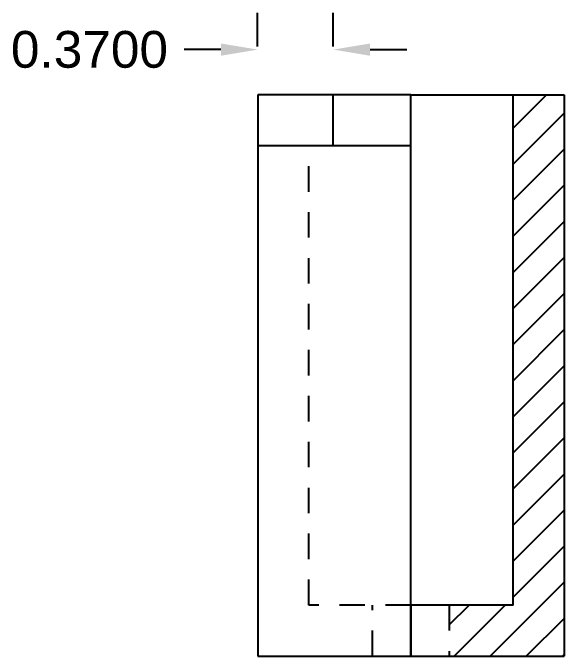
# Model space of a CAD drawing. Header units: inches. Extents: x -4 to 154, y 1 to 14.
# Drawn here: x 73.147 to 75.845, y 5.954 to 9.105 of the extents above; entities that cross this region are included whole.
import ezdxf

# ---------------------------------------------------------------- set-up
doc = ezdxf.new("R2010")
doc.units = ezdxf.units.IN
doc.header["$MEASUREMENT"] = 0
doc.linetypes.add('DASHED2', pattern=[0.375, 0.25, -0.125])
doc.styles.get("Standard").update_dxf_attribs({"font": 'arial.ttf'})
doc.dimstyles.get("Standard").update_dxf_attribs({"dimtxt": 0.18, "dimasz": 0.18, "dimexe": 0.18, "dimexo": 0.0625, "dimgap": 0.09, "dimtad": 0, "dimtih": 1, "dimtoh": 1, "dimdec": 4, "dimzin": 0, "dimdsep": 46, "dimtxsty": 'Standard', "dimcen": 0.09, "dimadec": 0, "dimazin": 0, "dimtfac": 1, "dimtdec": 4, "dimtofl": 0, "dimtmove": 0, "dimatfit": 3, "dimfxl": 1, "dimtolj": 1, "dimtzin": 0, "dimarcsym": 0})

# ---------------------------------------------------------------- blocks, each defined once
blk = doc.blocks.new('*D20')
at = {"color": 0, "lineweight": -2, "transparency": 16777216}
for p, q in [((74.3449, 8.941), (74.3449, 9.1052)), ((74.7149, 8.941), (74.7149, 9.1052)), ((74.1649, 8.9252), (73.9849, 8.9252)), ((74.8949, 8.9252), (75.0749, 8.9252))]:
    blk.add_line(p, q, dxfattribs=at)
at = {"color": 0, "transparency": 16777216}
for points in [[(74.1649, 8.9552), (74.1649, 8.8952), (74.3449, 8.9252)], [(74.8949, 8.9552), (74.8949, 8.8952), (74.7149, 8.9252)]]:
    blk.add_solid(points, dxfattribs=at)
at = {"layer": 'Defpoints', "color": 0, "transparency": 16777216}
for p in [(74.3449, 8.9252), (74.3449, 8.8785), (74.7149, 8.8785)]:
    blk.add_point(p, dxfattribs=at)
at = {"color": 0, "transparency": 16777216, "insert": (73.5216, 8.9252), "char_height": 0.18, "attachment_point": 5}
blk.add_mtext('\\A1;0.3700', dxfattribs=at)

msp = doc.modelspace()

# ---------------------------------------------------------------- hatches: boundary and pattern name
h = msp.add_hatch()
h.set_pattern_fill('ANSI31', color=256)
h.set_pattern_definition([(45, (2, 0), (-0.08838835, 0.08838835), [])])
h.paths.add_polyline_path([(75.84491, 8.45443), (75.84491, 8.70443), (75.59491, 8.70443), (75.59491, 8.45443), (75.59491, 6.20443), (75.28241, 6.20443), (75.28241, 5.95443), (75.84491, 5.95443)])

# ---------------------------------------------------------------- linework, layer by layer
for p, q in [((75.09491, 8.70443), (74.34491, 8.70443)), ((74.34491, 8.70443), (74.34491, 8.45443)), ((74.71491, 8.45443), (74.71491, 8.70443)), ((75.09491, 5.95443), (75.09491, 8.70443)), ((75.09491, 8.70443), (75.84491, 8.70443)), ((75.59491, 6.20443), (75.59491, 8.70443)), ((75.84491, 8.70443), (75.84491, 5.95443)), ((74.59491, 8.45443), (74.34491, 8.45443)), ((74.34491, 8.45443), (74.34491, 5.95443)), ((75.09491, 8.45443), (74.59491, 8.45443)), ((75.59491, 6.20443), (75.09491, 6.20443)), ((75.09491, 6.20443), (75.09491, 5.95443)), ((74.34491, 5.95443), (75.09491, 5.95443)), ((75.09491, 5.95443), (75.84491, 5.95443))]:
    msp.add_line(p, q)
at = {"linetype": 'DASHED2', "ltscale": 0.5}
for p, q in [((74.59491, 6.20443), (74.59491, 8.45443)), ((75.09491, 6.20443), (74.59491, 6.20443)), ((74.90741, 5.95443), (74.90741, 6.20443)), ((75.28241, 6.20443), (75.28241, 5.95443))]:
    msp.add_line(p, q, dxfattribs=at)

# ---------------------------------------------------------------- dimensions: what is measured, and where the dimension line sits
dim = msp.add_linear_dim(base=(74.34491, 8.92524), p1=(74.71491, 8.87848), p2=(74.34491, 8.87848), dimstyle='Standard')
dim.commit()
dim.dimension.update_dxf_attribs({"geometry": '*D20', "text_midpoint": (73.52159, 8.92524)})

doc.saveas('drawing.dxf')
